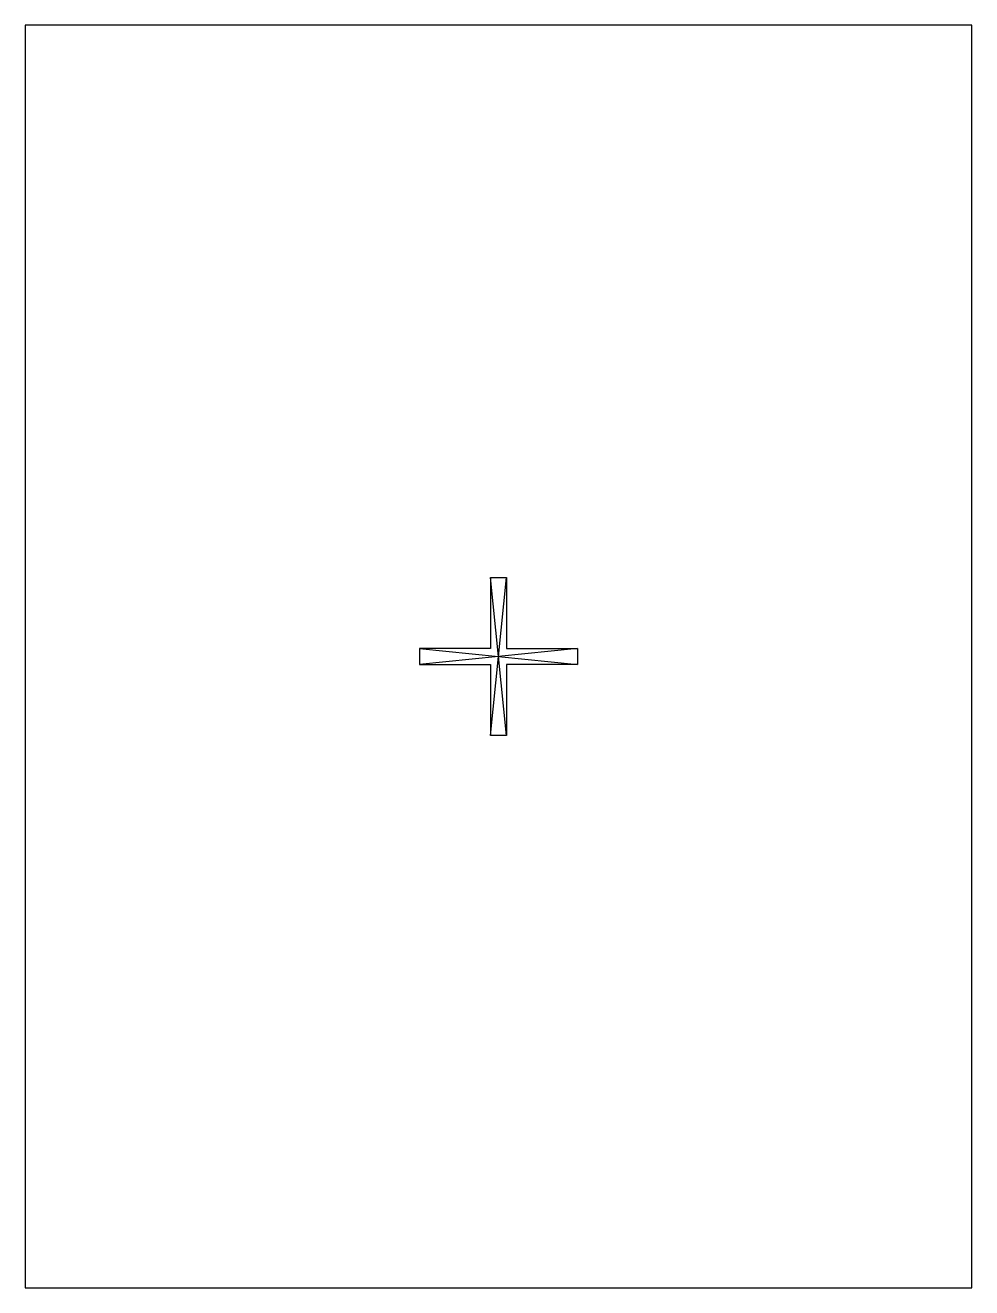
# Model space of a CAD drawing. Header units: millimetres. Extents: x 3.5 to 63.5, y -81.1 to -1.1.
import ezdxf

# ---------------------------------------------------------------- set-up
doc = ezdxf.new("R2010")
doc.units = ezdxf.units.MM
doc.layers.get('0').update_dxf_attribs({"linetype": 'CONTINUOUS'})

msp = doc.modelspace()

# ---------------------------------------------------------------- linework, layer by layer
for p, q in [((32.951, -36.141), (33.951, -36.141)), ((28.451, -40.641), (38.451, -41.641)), ((38.451, -40.641), (28.451, -41.641)), ((33.951, -46.141), (32.951, -46.141))]:
    msp.add_line(p, q)
for points in [[(63.451, -1.141), (3.451, -1.141), (3.451, -81.141), (63.451, -81.141)], [(33.951, -40.641), (38.451, -40.641), (38.451, -41.641), (33.951, -41.641), (33.951, -46.141), (32.951, -36.141), (32.951, -40.641), (28.451, -40.641), (28.451, -41.641), (32.951, -41.641), (32.951, -46.141), (33.951, -36.141)]]:
    msp.add_lwpolyline(points, close=True)

doc.saveas('drawing.dxf')
